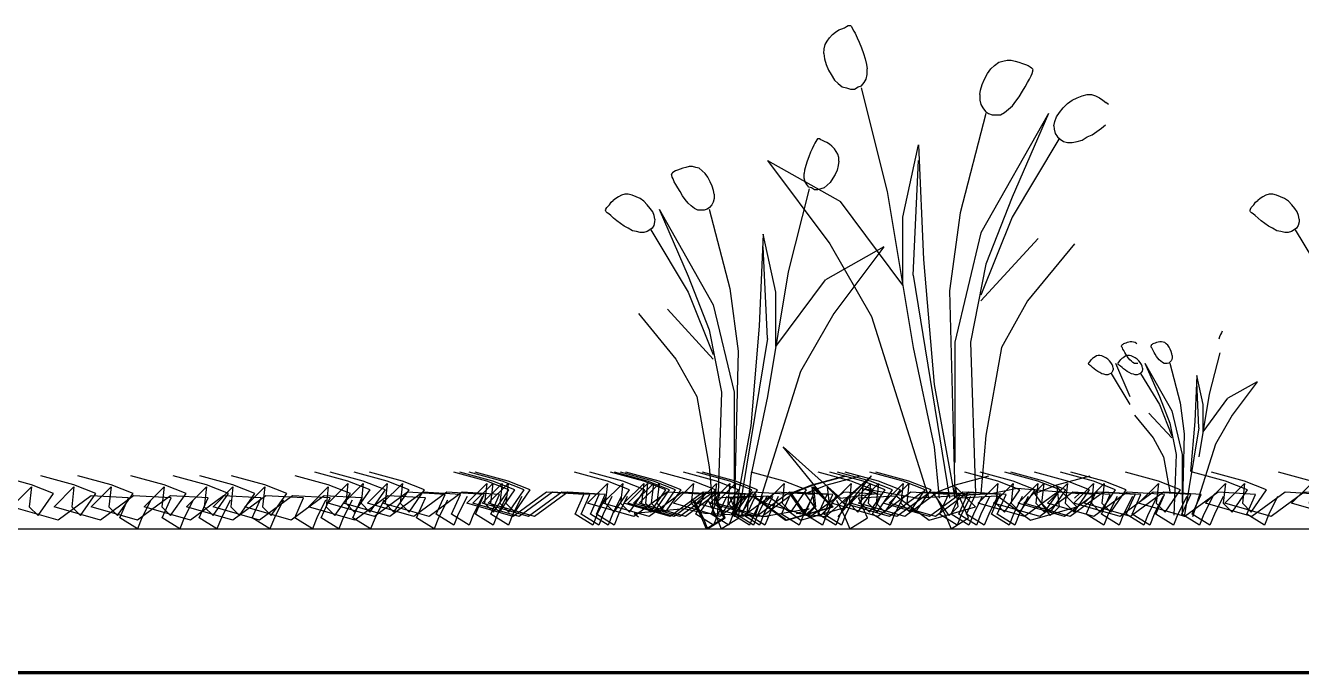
# Model space of a CAD drawing. Header units: metres. Extents: x -109 to 591, y -5 to 592.
# Drawn here: x 484.134 to 485.022, y 6.575 to 7.025 of the extents above; entities that cross this region are included whole.
import ezdxf

# ---------------------------------------------------------------- set-up
doc = ezdxf.new("R2010")
doc.units = ezdxf.units.M
doc.header["$LTSCALE"] = 0.03
doc.layers.add('Areas verdes', color=74, linetype='Continuous')
doc.layers.add('Muro', color=7, linetype='Continuous', lineweight=70)
doc.layers.add('Muro bajo', color=7, linetype='Continuous', lineweight=30)

msp = doc.modelspace()

# ---------------------------------------------------------------- linework, layer by layer
at = {"layer": 'Areas verdes', "color": 6, "linetype": 'Continuous'}
for p, q in [((484.69352, 7.01678), (484.69561, 7.01911)), ((484.69561, 7.01911), (484.69779, 7.02066)), ((484.69779, 7.02066), (484.69996, 7.02221)), ((484.69996, 7.02221), (484.70205, 7.02299)), ((484.70205, 7.02299), (484.70384, 7.02377)), ((484.70384, 7.02377), (484.70531, 7.02454)), ((484.70531, 7.02454), (484.7064, 7.02532)), ((484.7064, 7.02532), (484.70733, 7.02532)), ((484.70733, 7.02532), (484.70803, 7.02532)), ((484.70803, 7.02532), (484.70873, 7.02454)), ((484.70873, 7.02454), (484.7095, 7.02299)), ((484.7095, 7.02299), (484.71036, 7.02144)), ((484.71036, 7.02144), (484.71137, 7.01989)), ((484.71137, 7.01989), (484.71268, 7.01678)), ((484.68972, 7.00902), (484.69042, 7.01213)), ((484.69042, 7.01213), (484.69181, 7.01445)), ((484.69181, 7.01445), (484.69352, 7.01678)), ((484.71268, 7.01678), (484.71424, 7.01368)), ((484.71424, 7.01368), (484.71571, 7.0098)), ((484.68956, 7.00592), (484.68972, 7.00902)), ((484.68956, 7.00592), (484.69011, 7.00204)), ((484.69011, 7.00204), (484.69119, 6.99816)), ((484.71571, 7.0098), (484.71719, 7.00592)), ((484.71719, 7.00592), (484.71843, 7.00204)), ((484.71843, 7.00204), (484.71936, 6.99816)), ((484.81418, 7.00049), (484.81712, 7.00126)), ((484.81712, 7.00126), (484.81999, 7.00126)), ((484.81999, 7.00126), (484.82279, 7.00049)), ((484.69119, 6.99816), (484.69274, 6.99428)), ((484.69274, 6.99428), (484.69476, 6.99118)), ((484.71936, 6.99816), (484.71982, 6.99506)), ((484.71975, 6.99118), (484.71982, 6.99506)), ((484.80355, 6.99195), (484.80595, 6.99506)), ((484.80595, 6.99506), (484.80851, 6.99738)), ((484.80851, 6.99738), (484.8113, 6.99971)), ((484.8113, 6.99971), (484.81418, 7.00049)), ((484.82279, 7.00049), (484.82543, 6.99971)), ((484.82543, 6.99971), (484.82783, 6.99894)), ((484.82783, 6.99894), (484.83, 6.99816)), ((484.83, 6.99816), (484.83179, 6.99738)), ((484.83179, 6.99738), (484.83319, 6.99661)), ((484.83319, 6.99661), (484.83427, 6.99583)), ((484.83427, 6.99583), (484.83489, 6.99506)), ((484.83466, 6.99195), (484.83505, 6.99351)), ((484.83489, 6.99506), (484.83513, 6.99428)), ((484.83505, 6.99351), (484.83513, 6.99428)), ((484.69476, 6.99118), (484.69709, 6.9873)), ((484.69709, 6.9873), (484.69965, 6.98497)), ((484.69965, 6.98497), (484.70237, 6.98264)), ((484.71571, 6.98342), (484.71757, 6.98575)), ((484.71757, 6.98575), (484.71897, 6.98807)), ((484.71897, 6.98807), (484.71975, 6.99118)), ((484.79873, 6.98031), (484.7999, 6.98419)), ((484.7999, 6.98419), (484.80153, 6.98807)), ((484.80153, 6.98807), (484.80355, 6.99195)), ((484.82977, 6.98264), (484.8314, 6.98575)), ((484.8314, 6.98575), (484.8328, 6.98807)), ((484.8328, 6.98807), (484.83388, 6.9904)), ((484.83388, 6.9904), (484.83466, 6.99195)), ((484.70237, 6.98264), (484.70524, 6.98187)), ((484.70524, 6.98187), (484.70811, 6.98109)), ((484.70811, 6.98109), (484.7109, 6.98109)), ((484.7109, 6.98109), (484.71346, 6.98264)), ((484.71346, 6.98264), (484.71571, 6.98342)), ((484.79811, 6.97721), (484.79873, 6.98031)), ((484.79811, 6.97721), (484.79819, 6.97333)), ((484.82333, 6.97256), (484.82566, 6.97566)), ((484.82566, 6.97566), (484.82783, 6.97954)), ((484.82783, 6.97954), (484.82977, 6.98264)), ((484.86259, 6.97333), (484.86601, 6.97488)), ((484.86601, 6.97488), (484.8695, 6.97643)), ((484.8695, 6.97643), (484.87284, 6.97721)), ((484.87284, 6.97721), (484.87594, 6.97721)), ((484.87594, 6.97721), (484.87881, 6.97643)), ((484.87881, 6.97643), (484.88145, 6.97488)), ((484.88145, 6.97488), (484.88385, 6.97333)), ((484.79819, 6.97333), (484.79889, 6.97023)), ((484.79889, 6.97023), (484.80021, 6.9679)), ((484.80021, 6.9679), (484.80207, 6.96557)), ((484.81534, 6.9648), (484.81813, 6.96712)), ((484.81813, 6.96712), (484.82085, 6.96945)), ((484.82085, 6.96945), (484.82333, 6.97256)), ((484.85375, 6.9648), (484.85631, 6.9679)), ((484.85631, 6.9679), (484.85926, 6.971)), ((484.85926, 6.971), (484.86259, 6.97333)), ((484.88385, 6.97333), (484.88595, 6.97178)), ((484.88773, 6.97023), (484.88595, 6.97178)), ((484.80207, 6.96557), (484.80432, 6.96402)), ((484.80432, 6.96402), (484.80688, 6.96324)), ((484.80688, 6.96324), (484.8096, 6.96324)), ((484.8096, 6.96324), (484.81247, 6.96324)), ((484.81247, 6.96324), (484.81534, 6.9648)), ((484.84971, 6.95549), (484.85033, 6.95859)), ((484.85033, 6.95859), (484.85165, 6.96169)), ((484.85165, 6.96169), (484.85375, 6.9648)), ((484.84971, 6.95549), (484.84995, 6.95316)), ((484.84995, 6.95316), (484.85072, 6.95005)), ((484.85072, 6.95005), (484.8522, 6.94773)), ((484.87291, 6.94773), (484.8764, 6.94928)), ((484.8764, 6.94928), (484.87974, 6.95161)), ((484.87974, 6.95161), (484.88284, 6.95393)), ((484.88284, 6.95393), (484.88564, 6.95626)), ((484.68154, 6.93958), (484.6803, 6.93709)), ((484.6826, 6.94206), (484.68154, 6.93958)), ((484.6834, 6.9433), (484.6826, 6.94206)), ((484.68409, 6.94454), (484.6834, 6.9433)), ((484.68471, 6.94579), (484.68409, 6.94454)), ((484.68526, 6.94641), (484.68471, 6.94579)), ((484.68582, 6.94641), (484.68526, 6.94641)), ((484.68657, 6.94641), (484.68582, 6.94641)), ((484.68744, 6.94579), (484.68657, 6.94641)), ((484.68862, 6.94516), (484.68744, 6.94579)), ((484.69004, 6.94454), (484.68862, 6.94516)), ((484.69172, 6.94392), (484.69004, 6.94454)), ((484.69346, 6.94268), (484.69172, 6.94392)), ((484.6952, 6.94144), (484.69346, 6.94268)), ((484.69687, 6.93958), (484.6952, 6.94144)), ((484.69824, 6.93772), (484.69687, 6.93958)), ((484.8522, 6.94773), (484.85414, 6.94617)), ((484.85414, 6.94617), (484.85654, 6.94462)), ((484.85654, 6.94462), (484.85933, 6.94385)), ((484.85933, 6.94385), (484.86244, 6.94385)), ((484.86244, 6.94385), (484.86585, 6.94462)), ((484.86585, 6.94462), (484.86934, 6.9454)), ((484.86934, 6.9454), (484.87291, 6.94773)), ((484.67794, 6.93089), (484.67695, 6.92778)), ((484.67912, 6.93399), (484.67794, 6.93089)), ((484.6803, 6.93709), (484.67912, 6.93399)), ((484.69936, 6.93585), (484.69824, 6.93772)), ((484.69991, 6.93337), (484.69936, 6.93585)), ((484.70004, 6.93089), (484.6996, 6.92778)), ((484.70004, 6.93089), (484.69991, 6.93337)), ((484.58377, 6.9222), (484.58359, 6.92158)), ((484.58365, 6.92096), (484.58359, 6.92158)), ((484.58427, 6.92282), (484.58377, 6.9222)), ((484.58514, 6.92344), (484.58427, 6.92282)), ((484.58626, 6.92406), (484.58514, 6.92344)), ((484.58768, 6.92468), (484.58626, 6.92406)), ((484.58942, 6.9253), (484.58768, 6.92468)), ((484.59135, 6.92592), (484.58942, 6.9253)), ((484.59346, 6.92654), (484.59135, 6.92592)), ((484.59569, 6.92716), (484.59346, 6.92654)), ((484.59799, 6.92716), (484.59569, 6.92716)), ((484.60035, 6.92654), (484.59799, 6.92716)), ((484.60264, 6.92592), (484.60035, 6.92654)), ((484.60488, 6.92406), (484.60264, 6.92592)), ((484.60693, 6.9222), (484.60488, 6.92406)), ((484.60885, 6.91971), (484.60693, 6.9222)), ((484.6762, 6.92468), (484.67583, 6.9222)), ((484.67589, 6.91909), (484.67583, 6.9222)), ((484.67695, 6.92778), (484.6762, 6.92468)), ((484.69749, 6.92158), (484.69588, 6.91909)), ((484.69873, 6.92468), (484.69749, 6.92158)), ((484.6996, 6.92778), (484.69873, 6.92468)), ((484.58396, 6.91971), (484.58365, 6.92096)), ((484.58458, 6.91847), (484.58396, 6.91971)), ((484.58545, 6.91661), (484.58458, 6.91847)), ((484.58657, 6.91475), (484.58545, 6.91661)), ((484.58787, 6.91227), (484.58657, 6.91475)), ((484.61047, 6.91661), (484.60885, 6.91971)), ((484.61177, 6.91351), (484.61047, 6.91661)), ((484.6127, 6.9104), (484.61177, 6.91351)), ((484.67651, 6.91661), (484.67589, 6.91909)), ((484.67763, 6.91475), (484.67651, 6.91661)), ((484.67912, 6.91289), (484.67763, 6.91475)), ((484.68092, 6.91227), (484.67912, 6.91289)), ((484.69197, 6.91413), (484.6898, 6.91227)), ((484.69402, 6.91599), (484.69197, 6.91413)), ((484.69588, 6.91909), (484.69402, 6.91599)), ((484.5415, 6.90233), (484.54293, 6.90357)), ((484.54461, 6.90482), (484.54293, 6.90357)), ((484.54653, 6.90606), (484.54461, 6.90482)), ((484.54864, 6.9073), (484.54653, 6.90606)), ((484.55094, 6.90792), (484.54864, 6.9073)), ((484.55342, 6.90792), (484.55094, 6.90792)), ((484.55609, 6.9073), (484.55342, 6.90792)), ((484.55888, 6.90606), (484.55609, 6.9073)), ((484.56161, 6.90482), (484.55888, 6.90606)), ((484.56428, 6.90295), (484.56161, 6.90482)), ((484.58942, 6.90978), (484.58787, 6.91227)), ((484.59116, 6.90668), (484.58942, 6.90978)), ((484.59302, 6.9042), (484.59116, 6.90668)), ((484.59501, 6.90171), (484.59302, 6.9042)), ((484.61314, 6.90482), (484.61258, 6.90233)), ((484.6132, 6.90792), (484.6127, 6.9104)), ((484.6132, 6.90792), (484.61314, 6.90482)), ((484.68297, 6.91102), (484.68092, 6.91227)), ((484.6852, 6.91102), (484.68297, 6.91102)), ((484.6875, 6.91164), (484.6852, 6.91102)), ((484.6898, 6.91227), (484.6875, 6.91164)), ((484.99022, 6.90233), (484.99165, 6.90357)), ((484.99332, 6.90482), (484.99165, 6.90357)), ((484.99525, 6.90606), (484.99332, 6.90482)), ((484.99736, 6.9073), (484.99525, 6.90606)), ((484.99965, 6.90792), (484.99736, 6.9073)), ((485.00214, 6.90792), (484.99965, 6.90792)), ((485.0048, 6.9073), (485.00214, 6.90792)), ((485.0076, 6.90606), (485.0048, 6.9073)), ((485.01033, 6.90482), (485.0076, 6.90606)), ((485.013, 6.90295), (485.01033, 6.90482)), ((484.53759, 6.89675), (484.53784, 6.89737)), ((484.53765, 6.89613), (484.53759, 6.89675)), ((484.53803, 6.89551), (484.53765, 6.89613)), ((484.53784, 6.89737), (484.5384, 6.89861)), ((484.53871, 6.89488), (484.53803, 6.89551)), ((484.5384, 6.89861), (484.53921, 6.89923)), ((484.53976, 6.89426), (484.53871, 6.89488)), ((484.53921, 6.89923), (484.5402, 6.90047)), ((484.5402, 6.90047), (484.5415, 6.90233)), ((484.56664, 6.90047), (484.56428, 6.90295)), ((484.56869, 6.89799), (484.56664, 6.90047)), ((484.57037, 6.89551), (484.56869, 6.89799)), ((484.57142, 6.89302), (484.57037, 6.89551)), ((484.59718, 6.89985), (484.59501, 6.90171)), ((484.59942, 6.89799), (484.59718, 6.89985)), ((484.60171, 6.89675), (484.59942, 6.89799)), ((484.60401, 6.89675), (484.60171, 6.89675)), ((484.60618, 6.89675), (484.60401, 6.89675)), ((484.60823, 6.89737), (484.60618, 6.89675)), ((484.61003, 6.89861), (484.60823, 6.89737)), ((484.61152, 6.90047), (484.61003, 6.89861)), ((484.61258, 6.90233), (484.61152, 6.90047)), ((484.98631, 6.89675), (484.98656, 6.89737)), ((484.98637, 6.89613), (484.98631, 6.89675)), ((484.98674, 6.89551), (484.98637, 6.89613)), ((484.98656, 6.89737), (484.98711, 6.89861)), ((484.98742, 6.89488), (484.98674, 6.89551)), ((484.98711, 6.89861), (484.98792, 6.89923)), ((484.98848, 6.89426), (484.98742, 6.89488)), ((484.98792, 6.89923), (484.98891, 6.90047)), ((484.98891, 6.90047), (484.99022, 6.90233)), ((485.01536, 6.90047), (485.013, 6.90295)), ((485.01741, 6.89799), (485.01536, 6.90047)), ((485.01908, 6.89551), (485.01741, 6.89799)), ((485.02014, 6.89302), (485.01908, 6.89551)), ((484.54125, 6.89302), (484.53976, 6.89426)), ((484.54318, 6.89116), (484.54125, 6.89302)), ((484.54541, 6.8893), (484.54318, 6.89116)), ((484.5479, 6.88744), (484.54541, 6.8893)), ((484.55056, 6.88557), (484.5479, 6.88744)), ((484.57111, 6.88619), (484.56993, 6.88433)), ((484.57173, 6.88868), (484.57111, 6.88619)), ((484.57192, 6.89054), (484.57142, 6.89302)), ((484.57192, 6.89054), (484.57173, 6.88868)), ((484.98997, 6.89302), (484.98848, 6.89426)), ((484.99189, 6.89116), (484.98997, 6.89302)), ((484.99413, 6.8893), (484.99189, 6.89116)), ((484.99661, 6.88744), (484.99413, 6.8893)), ((484.99928, 6.88557), (484.99661, 6.88744)), ((485.01983, 6.88619), (485.01865, 6.88433)), ((485.02045, 6.88868), (485.01983, 6.88619)), ((485.02063, 6.89054), (485.02014, 6.89302)), ((485.02063, 6.89054), (485.02045, 6.88868)), ((484.55336, 6.88433), (484.55056, 6.88557)), ((484.55621, 6.88247), (484.55336, 6.88433)), ((484.55901, 6.88185), (484.55621, 6.88247)), ((484.56174, 6.88123), (484.55901, 6.88185)), ((484.56422, 6.88123), (484.56174, 6.88123)), ((484.56646, 6.88185), (484.56422, 6.88123)), ((484.56838, 6.88309), (484.56646, 6.88185)), ((484.56993, 6.88433), (484.56838, 6.88309)), ((485.00207, 6.88433), (484.99928, 6.88557)), ((485.00493, 6.88247), (485.00207, 6.88433)), ((485.00772, 6.88185), (485.00493, 6.88247)), ((485.01045, 6.88123), (485.00772, 6.88185)), ((485.01294, 6.88123), (485.01045, 6.88123)), ((485.01517, 6.88185), (485.01294, 6.88123)), ((485.0171, 6.88309), (485.01517, 6.88185)), ((485.01865, 6.88433), (485.0171, 6.88309)), ((484.96515, 6.8086), (484.96456, 6.80705)), ((484.96574, 6.81015), (484.96515, 6.8086)), ((484.96636, 6.8114), (484.96574, 6.81015)), ((484.96689, 6.81264), (484.96636, 6.8114)), ((484.897, 6.8027), (484.89691, 6.80239)), ((484.89694, 6.80208), (484.89691, 6.80239)), ((484.8971, 6.80146), (484.89694, 6.80208)), ((484.89725, 6.80302), (484.897, 6.8027)), ((484.89741, 6.80084), (484.8971, 6.80146)), ((484.89769, 6.80333), (484.89725, 6.80302)), ((484.89784, 6.79991), (484.89741, 6.80084)), ((484.89825, 6.80364), (484.89769, 6.80333)), ((484.8984, 6.79898), (484.89784, 6.79991)), ((484.89896, 6.80395), (484.89825, 6.80364)), ((484.89905, 6.79774), (484.8984, 6.79898)), ((484.89983, 6.80426), (484.89896, 6.80395)), ((484.89983, 6.7965), (484.89905, 6.79774)), ((484.90079, 6.80457), (484.89983, 6.80426)), ((484.90185, 6.80488), (484.90079, 6.80457)), ((484.90296, 6.80519), (484.90185, 6.80488)), ((484.90411, 6.80519), (484.90296, 6.80519)), ((484.90529, 6.80488), (484.90411, 6.80519)), ((484.90644, 6.80457), (484.90529, 6.80488)), ((484.90756, 6.80364), (484.90644, 6.80457)), ((484.91748, 6.8027), (484.91738, 6.80239)), ((484.91741, 6.80208), (484.91738, 6.80239)), ((484.91757, 6.80146), (484.91741, 6.80208)), ((484.91772, 6.80302), (484.91748, 6.8027)), ((484.91788, 6.80084), (484.91757, 6.80146)), ((484.91816, 6.80333), (484.91772, 6.80302)), ((484.91831, 6.79991), (484.91788, 6.80084)), ((484.91872, 6.80364), (484.91816, 6.80333)), ((484.91887, 6.79898), (484.91831, 6.79991)), ((484.91943, 6.80395), (484.91872, 6.80364)), ((484.91952, 6.79774), (484.91887, 6.79898)), ((484.9203, 6.80426), (484.91943, 6.80395)), ((484.9203, 6.7965), (484.91952, 6.79774)), ((484.92126, 6.80457), (484.9203, 6.80426)), ((484.92232, 6.80488), (484.92126, 6.80457)), ((484.92343, 6.80519), (484.92232, 6.80488)), ((484.92458, 6.80519), (484.92343, 6.80519)), ((484.92576, 6.80488), (484.92458, 6.80519)), ((484.92691, 6.80457), (484.92576, 6.80488)), ((484.92803, 6.80364), (484.92691, 6.80457)), ((484.92905, 6.8027), (484.92803, 6.80364)), ((484.93001, 6.80146), (484.92905, 6.8027)), ((484.93082, 6.79991), (484.93001, 6.80146)), ((484.93147, 6.79836), (484.93082, 6.79991)), ((484.93194, 6.79681), (484.93147, 6.79836)), ((484.87391, 6.78998), (484.87404, 6.79029)), ((484.87394, 6.78967), (484.87391, 6.78998)), ((484.87413, 6.78936), (484.87394, 6.78967)), ((484.87404, 6.79029), (484.87432, 6.79091)), ((484.87447, 6.78905), (484.87413, 6.78936)), ((484.87432, 6.79091), (484.87472, 6.79122)), ((484.875, 6.78874), (484.87447, 6.78905)), ((484.87472, 6.79122), (484.87522, 6.79184)), ((484.87574, 6.78812), (484.875, 6.78874)), ((484.87522, 6.79184), (484.87587, 6.79277)), ((484.87671, 6.78719), (484.87574, 6.78812)), ((484.87587, 6.79277), (484.87658, 6.79339)), ((484.87742, 6.79401), (484.87658, 6.79339)), ((484.87838, 6.79464), (484.87742, 6.79401)), ((484.87944, 6.79526), (484.87838, 6.79464)), ((484.88059, 6.79557), (484.87944, 6.79526)), ((484.88183, 6.79557), (484.88059, 6.79557)), ((484.88316, 6.79526), (484.88183, 6.79557)), ((484.88456, 6.79464), (484.88316, 6.79526)), ((484.88592, 6.79401), (484.88456, 6.79464)), ((484.88726, 6.79308), (484.88592, 6.79401)), ((484.88844, 6.79184), (484.88726, 6.79308)), ((484.88946, 6.7906), (484.88844, 6.79184)), ((484.8903, 6.78936), (484.88946, 6.7906)), ((484.89083, 6.78812), (484.8903, 6.78936)), ((484.89108, 6.78688), (484.89083, 6.78812)), ((484.89438, 6.78998), (484.89451, 6.79029)), ((484.89441, 6.78967), (484.89438, 6.78998)), ((484.8946, 6.78936), (484.89441, 6.78967)), ((484.89451, 6.79029), (484.89479, 6.79091)), ((484.89494, 6.78905), (484.8946, 6.78936)), ((484.89479, 6.79091), (484.89519, 6.79122)), ((484.89547, 6.78874), (484.89494, 6.78905)), ((484.89519, 6.79122), (484.89569, 6.79184)), ((484.89622, 6.78812), (484.89547, 6.78874)), ((484.89569, 6.79184), (484.89634, 6.79277)), ((484.89718, 6.78719), (484.89622, 6.78812)), ((484.89634, 6.79277), (484.89705, 6.79339)), ((484.89789, 6.79401), (484.89705, 6.79339)), ((484.89885, 6.79464), (484.89789, 6.79401)), ((484.89991, 6.79526), (484.89885, 6.79464)), ((484.9007, 6.79495), (484.89983, 6.7965)), ((484.90106, 6.79557), (484.89991, 6.79526)), ((484.90163, 6.7937), (484.9007, 6.79495)), ((484.9023, 6.79557), (484.90106, 6.79557)), ((484.90262, 6.79246), (484.90163, 6.7937)), ((484.90363, 6.79526), (484.9023, 6.79557)), ((484.90371, 6.79153), (484.90262, 6.79246)), ((484.90503, 6.79464), (484.90363, 6.79526)), ((484.90483, 6.7906), (484.90371, 6.79153)), ((484.90597, 6.78998), (484.90483, 6.7906)), ((484.9064, 6.79401), (484.90503, 6.79464)), ((484.90712, 6.78998), (484.90597, 6.78998)), ((484.90773, 6.79308), (484.9064, 6.79401)), ((484.90821, 6.78998), (484.90712, 6.78998)), ((484.90891, 6.79184), (484.90773, 6.79308)), ((484.90993, 6.7906), (484.90891, 6.79184)), ((484.91077, 6.78936), (484.90993, 6.7906)), ((484.9113, 6.78812), (484.91077, 6.78936)), ((484.91155, 6.78688), (484.9113, 6.78812)), ((484.92117, 6.79495), (484.9203, 6.7965)), ((484.9221, 6.7937), (484.92117, 6.79495)), ((484.92309, 6.79246), (484.9221, 6.7937)), ((484.92418, 6.79153), (484.92309, 6.79246)), ((484.9253, 6.7906), (484.92418, 6.79153)), ((484.92644, 6.78998), (484.9253, 6.7906)), ((484.92759, 6.78998), (484.92644, 6.78998)), ((484.92868, 6.78998), (484.92759, 6.78998)), ((484.9297, 6.79029), (484.92868, 6.78998)), ((484.9306, 6.79091), (484.9297, 6.79029)), ((484.93135, 6.79184), (484.9306, 6.79091)), ((484.93188, 6.79277), (484.93135, 6.79184)), ((484.93216, 6.79401), (484.93188, 6.79277)), ((484.93219, 6.79557), (484.93194, 6.79681)), ((484.93219, 6.79557), (484.93216, 6.79401)), ((484.87782, 6.78626), (484.87671, 6.78719)), ((484.87906, 6.78532), (484.87782, 6.78626)), ((484.8804, 6.78439), (484.87906, 6.78532)), ((484.8818, 6.78377), (484.8804, 6.78439)), ((484.88322, 6.78284), (484.8818, 6.78377)), ((484.88462, 6.78253), (484.88322, 6.78284)), ((484.88599, 6.78222), (484.88462, 6.78253)), ((484.88723, 6.78222), (484.88599, 6.78222)), ((484.88834, 6.78253), (484.88723, 6.78222)), ((484.88931, 6.78315), (484.88834, 6.78253)), ((484.89008, 6.78377), (484.88931, 6.78315)), ((484.89067, 6.7847), (484.89008, 6.78377)), ((484.89098, 6.78595), (484.89067, 6.7847)), ((484.89108, 6.78688), (484.89098, 6.78595)), ((484.89829, 6.78626), (484.89718, 6.78719)), ((484.89954, 6.78532), (484.89829, 6.78626)), ((484.90087, 6.78439), (484.89954, 6.78532)), ((484.90227, 6.78377), (484.90087, 6.78439)), ((484.90369, 6.78284), (484.90227, 6.78377)), ((484.90509, 6.78253), (484.90369, 6.78284)), ((484.90646, 6.78222), (484.90509, 6.78253)), ((484.9077, 6.78222), (484.90646, 6.78222)), ((484.90882, 6.78253), (484.9077, 6.78222)), ((484.90978, 6.78315), (484.90882, 6.78253)), ((484.91055, 6.78377), (484.90978, 6.78315)), ((484.91114, 6.7847), (484.91055, 6.78377)), ((484.91145, 6.78595), (484.91114, 6.7847)), ((484.91155, 6.78688), (484.91145, 6.78595))]:
    msp.add_line(p, q, dxfattribs=at)
at = {"layer": 'Areas verdes', "linetype": 'Continuous'}
for p, q in [((484.71556, 6.98187), (484.73371, 6.90971)), ((484.80246, 6.96402), (484.78438, 6.89496)), ((484.84591, 6.96402), (484.79889, 6.881)), ((484.84591, 6.96402), (484.82062, 6.90583)), ((484.74458, 6.89186), (484.75544, 6.94229)), ((484.75544, 6.94229), (484.75901, 6.86237)), ((484.8532, 6.94617), (484.82062, 6.89186)), ((484.65038, 6.93143), (484.70112, 6.90272)), ((484.65038, 6.93143), (484.69383, 6.87324)), ((484.75179, 6.85151), (484.75544, 6.93143)), ((484.67924, 6.91164), (484.66472, 6.85392)), ((484.73371, 6.90971), (484.75179, 6.80108)), ((484.82062, 6.90583), (484.80246, 6.85927)), ((484.57496, 6.89737), (484.5952, 6.85081)), ((484.57496, 6.89737), (484.61258, 6.83095)), ((484.60972, 6.89737), (484.62418, 6.84212)), ((484.74458, 6.84453), (484.70112, 6.90272)), ((484.78438, 6.89496), (484.77716, 6.84065)), ((484.74458, 6.84453), (484.74458, 6.89186)), ((484.82062, 6.89186), (484.79889, 6.83754)), ((484.56912, 6.88309), (484.5952, 6.83964)), ((484.64734, 6.87999), (484.64448, 6.81605)), ((484.65603, 6.83964), (484.64734, 6.87999)), ((484.79889, 6.881), (484.78073, 6.80496)), ((484.79889, 6.83367), (484.83869, 6.87712)), ((485.01784, 6.88309), (485.04391, 6.83964)), ((484.65026, 6.80736), (484.64734, 6.8713)), ((484.73139, 6.8713), (484.69079, 6.84833)), ((484.69383, 6.87324), (484.72285, 6.8228)), ((484.73139, 6.8713), (484.69662, 6.82474)), ((484.86407, 6.87324), (484.83148, 6.83367)), ((484.75901, 6.86237), (484.7663, 6.77547)), ((484.80246, 6.85927), (484.7916, 6.80496)), ((484.5952, 6.85081), (484.60972, 6.81357)), ((484.66472, 6.85392), (484.65026, 6.76701)), ((484.75179, 6.85151), (484.77716, 6.69633)), ((484.62418, 6.84212), (484.62996, 6.79867)), ((484.65603, 6.80177), (484.69079, 6.84833)), ((484.5952, 6.83964), (484.61258, 6.79619)), ((484.65603, 6.80177), (484.65603, 6.83964)), ((484.77716, 6.84065), (484.78073, 6.69943)), ((484.83148, 6.83367), (484.81332, 6.80108)), ((484.56043, 6.82474), (484.58651, 6.79308)), ((484.61258, 6.79308), (484.58073, 6.82784)), ((484.61258, 6.83095), (484.6271, 6.77012)), ((484.69662, 6.82474), (484.67341, 6.78439)), ((484.64448, 6.81605), (484.63865, 6.74653)), ((484.72285, 6.8228), (484.76265, 6.69633)), ((484.60972, 6.81357), (484.61841, 6.77012)), ((484.65026, 6.80736), (484.62996, 6.68321)), ((484.62996, 6.79867), (484.6271, 6.6857)), ((484.75179, 6.80108), (484.7663, 6.73202)), ((484.78073, 6.80496), (484.78073, 6.72116)), ((484.7916, 6.80496), (484.79524, 6.69943)), ((484.81332, 6.80108), (484.80246, 6.73978)), ((484.96521, 6.79743), (484.95795, 6.76856)), ((484.58651, 6.79308), (484.60103, 6.76701)), ((484.8926, 6.79029), (484.90271, 6.76701)), ((484.91307, 6.79029), (484.92319, 6.76701)), ((484.91307, 6.79029), (484.93188, 6.75708)), ((484.93045, 6.79029), (484.93768, 6.76267)), ((484.67341, 6.78439), (484.64156, 6.68321)), ((484.88968, 6.78315), (484.90271, 6.76143)), ((484.91015, 6.78315), (484.92319, 6.76143)), ((484.94926, 6.7816), (484.94783, 6.74963)), ((484.9536, 6.76143), (484.94926, 6.7816)), ((484.7663, 6.77547), (484.78073, 6.69633)), ((484.95072, 6.74529), (484.94926, 6.77725)), ((484.99128, 6.77725), (484.97098, 6.76577)), ((484.99128, 6.77725), (484.9739, 6.75398)), ((484.60103, 6.76701), (484.60972, 6.71797)), ((484.61841, 6.77012), (484.61549, 6.6857)), ((484.6271, 6.77012), (484.6271, 6.70308)), ((484.65026, 6.76701), (484.63865, 6.71177)), ((484.92319, 6.76701), (484.93045, 6.74839)), ((484.92319, 6.76143), (484.93188, 6.7397)), ((484.93768, 6.76267), (484.94057, 6.74094)), ((484.95795, 6.76856), (484.95072, 6.72511)), ((484.9536, 6.74249), (484.97098, 6.76577)), ((484.9536, 6.74249), (484.9536, 6.76143)), ((484.90581, 6.75398), (484.91884, 6.73815)), ((484.93188, 6.73815), (484.91595, 6.75553)), ((484.93188, 6.75708), (484.93914, 6.72666)), ((484.9739, 6.75398), (484.96229, 6.7338)), ((484.63865, 6.74653), (484.6271, 6.68321)), ((484.93045, 6.74839), (484.93479, 6.72666)), ((484.95072, 6.74529), (484.94057, 6.68321)), ((484.94783, 6.74963), (484.94491, 6.71487)), ((484.80246, 6.73978), (484.79889, 6.69943)), ((484.91884, 6.73815), (484.9261, 6.72511)), ((484.94057, 6.74094), (484.93914, 6.68445)), ((484.66124, 6.73202), (484.70112, 6.69633)), ((484.69026, 6.69633), (484.66124, 6.73202)), ((484.7663, 6.73202), (484.76987, 6.69633)), ((484.93479, 6.72666), (484.93334, 6.68445)), ((484.93914, 6.72666), (484.93914, 6.69314)), ((484.96229, 6.7338), (484.94637, 6.68321)), ((484.60972, 6.71797), (484.61258, 6.6857)), ((484.9261, 6.72511), (484.93045, 6.70059)), ((484.63865, 6.71177), (484.63579, 6.68321)), ((484.7227, 6.71177), (484.69079, 6.68321)), ((484.69948, 6.68321), (484.7227, 6.71177)), ((484.70112, 6.69633), (484.72642, 6.69943)), ((484.71556, 6.70331), (484.75544, 6.69633)), ((484.72642, 6.69943), (484.71556, 6.70331)), ((484.75179, 6.69633), (484.80611, 6.69943)), ((484.80611, 6.69943), (484.82418, 6.70331)), ((484.82418, 6.70331), (484.86764, 6.69943)), ((484.86764, 6.69943), (484.86407, 6.69633)), ((484.59234, 6.6888), (484.55758, 6.6857)), ((484.55758, 6.6857), (484.56043, 6.68321)), ((484.6068, 6.6857), (484.59234, 6.6888)), ((484.65026, 6.68321), (484.6068, 6.6857)), ((484.67924, 6.6888), (484.64734, 6.68321)), ((484.67055, 6.6857), (484.67924, 6.6888)), ((484.69079, 6.68321), (484.67055, 6.6857))]:
    msp.add_line(p, q, dxfattribs=at)
at = {"layer": 'Areas verdes'}
for points in [[(484.22083, 6.69487), (484.21469, 6.68258), (484.21161, 6.67491), (484.19932, 6.68258), (484.20547, 6.6964), (484.17934, 6.69794), (484.15629, 6.68105), (484.12402, 6.69026), (484.13785, 6.70408), (484.13632, 6.69026), (484.14246, 6.68412), (484.15322, 6.69947), (484.13785, 6.70561), (484.11481, 6.71175)], [(484.25035, 6.69487), (484.24421, 6.68258), (484.24113, 6.67491), (484.22884, 6.68258), (484.23499, 6.6964), (484.20886, 6.69794), (484.18581, 6.68105), (484.15355, 6.69026), (484.16737, 6.70408), (484.16584, 6.69026), (484.17199, 6.68412), (484.18274, 6.69947), (484.16737, 6.70561), (484.14433, 6.71175)], [(484.27618, 6.69487), (484.27004, 6.68258), (484.26696, 6.67491), (484.25467, 6.68258), (484.26082, 6.6964), (484.23469, 6.69794), (484.21165, 6.68105), (484.17938, 6.69026), (484.19321, 6.70408), (484.19167, 6.69026), (484.19782, 6.68412), (484.20857, 6.69947), (484.19321, 6.70561), (484.17016, 6.71175)], [(484.31309, 6.69487), (484.30694, 6.68258), (484.30387, 6.67491), (484.29157, 6.68258), (484.29772, 6.6964), (484.2716, 6.69794), (484.24855, 6.68105), (484.21628, 6.69026), (484.23011, 6.70408), (484.22857, 6.69026), (484.23472, 6.68412), (484.24547, 6.69947), (484.23011, 6.70561), (484.20706, 6.71175)], [(484.34261, 6.69487), (484.33646, 6.68258), (484.33339, 6.67491), (484.3211, 6.68258), (484.32724, 6.6964), (484.30112, 6.69794), (484.27807, 6.68105), (484.2458, 6.69026), (484.25963, 6.70408), (484.25809, 6.69026), (484.26424, 6.68412), (484.275, 6.69947), (484.25963, 6.70561), (484.23658, 6.71175)], [(484.36106, 6.69487), (484.35491, 6.68258), (484.35184, 6.67491), (484.33955, 6.68258), (484.34569, 6.6964), (484.31957, 6.69794), (484.29652, 6.68105), (484.26425, 6.69026), (484.27808, 6.70408), (484.27654, 6.69026), (484.28269, 6.68412), (484.29345, 6.69947), (484.27808, 6.70561), (484.25503, 6.71175)], [(484.3832, 6.69487), (484.37705, 6.68258), (484.37398, 6.67491), (484.36169, 6.68258), (484.36783, 6.6964), (484.34171, 6.69794), (484.31866, 6.68105), (484.28639, 6.69026), (484.30022, 6.70408), (484.29868, 6.69026), (484.30483, 6.68412), (484.31559, 6.69947), (484.30022, 6.70561), (484.27717, 6.71175)], [(484.42748, 6.69487), (484.42133, 6.68258), (484.41826, 6.67491), (484.40597, 6.68258), (484.41211, 6.6964), (484.38599, 6.69794), (484.36294, 6.68105), (484.33067, 6.69026), (484.3445, 6.70408), (484.34297, 6.69026), (484.34911, 6.68412), (484.35987, 6.69947), (484.3445, 6.70561), (484.32145, 6.71175)], [(484.44118, 6.69737), (484.43504, 6.68509), (484.43196, 6.67741), (484.41967, 6.68509), (484.42582, 6.69891), (484.39969, 6.70044), (484.37664, 6.68355), (484.34437, 6.69276), (484.3582, 6.70658), (484.35667, 6.69276), (484.36281, 6.68662), (484.37357, 6.70198), (484.3582, 6.70812), (484.33516, 6.71426)], [(484.45185, 6.69737), (484.4457, 6.68509), (484.44263, 6.67741), (484.43034, 6.68509), (484.43648, 6.69891), (484.41036, 6.70044), (484.38731, 6.68355), (484.35504, 6.69276), (484.36887, 6.70658), (484.36734, 6.69276), (484.37348, 6.68662), (484.38424, 6.70198), (484.36887, 6.70812), (484.34582, 6.71426)], [(484.4685, 6.69737), (484.46235, 6.68509), (484.45928, 6.67741), (484.44699, 6.68509), (484.45313, 6.69891), (484.42701, 6.70044), (484.40396, 6.68355), (484.37169, 6.69276), (484.38552, 6.70658), (484.38399, 6.69276), (484.39013, 6.68662), (484.40089, 6.70198), (484.38552, 6.70812), (484.36247, 6.71426)], [(484.47917, 6.69737), (484.47302, 6.68509), (484.46995, 6.67741), (484.45766, 6.68509), (484.4638, 6.69891), (484.43768, 6.70044), (484.41463, 6.68355), (484.38236, 6.69276), (484.39619, 6.70658), (484.39465, 6.69276), (484.4008, 6.68662), (484.41156, 6.70198), (484.39619, 6.70812), (484.37314, 6.71426)], [(484.53784, 6.69737), (484.5317, 6.68509), (484.52862, 6.67741), (484.51633, 6.68509), (484.52248, 6.69891), (484.49636, 6.70044), (484.47331, 6.68355), (484.44104, 6.69276), (484.45487, 6.70658), (484.45333, 6.69276), (484.45948, 6.68662), (484.47023, 6.70198), (484.45487, 6.70812), (484.43182, 6.71426)], [(484.54205, 6.69737), (484.5359, 6.68509), (484.53283, 6.67741), (484.52053, 6.68509), (484.52668, 6.69891), (484.50056, 6.70044), (484.47751, 6.68355), (484.44524, 6.69276), (484.45907, 6.70658), (484.45753, 6.69276), (484.46368, 6.68662), (484.47444, 6.70198), (484.45907, 6.70812), (484.43602, 6.71426)], [(484.54851, 6.69737), (484.54237, 6.68509), (484.53929, 6.67741), (484.527, 6.68509), (484.53315, 6.69891), (484.50702, 6.70044), (484.48397, 6.68355), (484.4517, 6.69276), (484.46553, 6.70658), (484.464, 6.69276), (484.47014, 6.68662), (484.4809, 6.70198), (484.46553, 6.70812), (484.44248, 6.71426)], [(484.55271, 6.69737), (484.54657, 6.68509), (484.54349, 6.67741), (484.5312, 6.68509), (484.53735, 6.69891), (484.51123, 6.70044), (484.48818, 6.68355), (484.45591, 6.69276), (484.46974, 6.70658), (484.4682, 6.69276), (484.47435, 6.68662), (484.4851, 6.70198), (484.46974, 6.70812), (484.44669, 6.71426)], [(484.6219, 6.69737), (484.61575, 6.68509), (484.61268, 6.67741), (484.60038, 6.68509), (484.60653, 6.69891), (484.58041, 6.70044), (484.55736, 6.68355), (484.52509, 6.69276), (484.53892, 6.70658), (484.53738, 6.69276), (484.54353, 6.68662), (484.55429, 6.70198), (484.53892, 6.70812), (484.51587, 6.71426)], [(484.63256, 6.69737), (484.62642, 6.68509), (484.62334, 6.67741), (484.61105, 6.68509), (484.6172, 6.69891), (484.59108, 6.70044), (484.56803, 6.68355), (484.53576, 6.69276), (484.54959, 6.70658), (484.54805, 6.69276), (484.5542, 6.68662), (484.56495, 6.70198), (484.54959, 6.70812), (484.52654, 6.71426)], [(484.64711, 6.69737), (484.64097, 6.68509), (484.63789, 6.67741), (484.6256, 6.68509), (484.63175, 6.69891), (484.60562, 6.70044), (484.58257, 6.68355), (484.55031, 6.69276), (484.56413, 6.70658), (484.5626, 6.69276), (484.56875, 6.68662), (484.5795, 6.70198), (484.56413, 6.70812), (484.54109, 6.71426)], [(484.64981, 6.69737), (484.64366, 6.68509), (484.64059, 6.67741), (484.6283, 6.68509), (484.63444, 6.69891), (484.60832, 6.70044), (484.58527, 6.68355), (484.553, 6.69276), (484.56683, 6.70658), (484.5653, 6.69276), (484.57144, 6.68662), (484.5822, 6.70198), (484.56683, 6.70812), (484.54378, 6.71426)], [(484.65388, 6.69737), (484.64774, 6.68509), (484.64466, 6.67741), (484.63237, 6.68509), (484.63852, 6.69891), (484.61239, 6.70044), (484.58935, 6.68355), (484.55708, 6.69276), (484.57091, 6.70658), (484.56937, 6.69276), (484.57552, 6.68662), (484.58627, 6.70198), (484.57091, 6.70812), (484.54786, 6.71426)], [(484.65778, 6.69737), (484.65163, 6.68509), (484.64856, 6.67741), (484.63627, 6.68509), (484.64242, 6.69891), (484.61629, 6.70044), (484.59324, 6.68355), (484.56097, 6.69276), (484.5748, 6.70658), (484.57327, 6.69276), (484.57941, 6.68662), (484.59017, 6.70198), (484.5748, 6.70812), (484.55175, 6.71426)], [(484.68169, 6.69737), (484.67555, 6.68509), (484.67247, 6.67741), (484.66018, 6.68509), (484.66633, 6.69891), (484.64021, 6.70044), (484.61716, 6.68355), (484.58489, 6.69276), (484.59872, 6.70658), (484.59718, 6.69276), (484.60333, 6.68662), (484.61408, 6.70198), (484.59872, 6.70812), (484.57567, 6.71426)], [(484.69775, 6.69737), (484.69161, 6.68509), (484.68853, 6.67741), (484.67624, 6.68509), (484.68239, 6.69891), (484.65626, 6.70044), (484.63321, 6.68355), (484.60094, 6.69276), (484.61477, 6.70658), (484.61324, 6.69276), (484.61938, 6.68662), (484.63014, 6.70198), (484.61477, 6.70812), (484.59173, 6.71426)], [(484.5983, 6.69487), (484.60444, 6.68258), (484.60752, 6.67491), (484.61981, 6.68258), (484.61366, 6.6964), (484.63979, 6.69794), (484.66284, 6.68105), (484.6951, 6.69026), (484.68128, 6.70408), (484.68281, 6.69026), (484.67666, 6.68412), (484.66591, 6.69947), (484.68128, 6.70561), (484.70432, 6.71175)], [(484.59933, 6.69487), (484.60547, 6.68258), (484.60855, 6.67491), (484.62084, 6.68258), (484.61469, 6.6964), (484.64082, 6.69794), (484.66386, 6.68105), (484.69613, 6.69026), (484.6823, 6.70408), (484.68384, 6.69026), (484.67769, 6.68412), (484.66694, 6.69947), (484.6823, 6.70561), (484.70535, 6.71175)], [(484.70714, 6.69737), (484.701, 6.68509), (484.69792, 6.67741), (484.68563, 6.68509), (484.69178, 6.69891), (484.66565, 6.70044), (484.64261, 6.68355), (484.61034, 6.69276), (484.62417, 6.70658), (484.62263, 6.69276), (484.62878, 6.68662), (484.63953, 6.70198), (484.62417, 6.70812), (484.60112, 6.71426)], [(484.71108, 6.69737), (484.70494, 6.68509), (484.70187, 6.67741), (484.68957, 6.68509), (484.69572, 6.69891), (484.6696, 6.70044), (484.64655, 6.68355), (484.61428, 6.69276), (484.62811, 6.70658), (484.62657, 6.69276), (484.63272, 6.68662), (484.64347, 6.70198), (484.62811, 6.70812), (484.60506, 6.71426)], [(484.60896, 6.69487), (484.6151, 6.68258), (484.61818, 6.67491), (484.63047, 6.68258), (484.62432, 6.6964), (484.65045, 6.69794), (484.6735, 6.68105), (484.70576, 6.69026), (484.69194, 6.70408), (484.69347, 6.69026), (484.68732, 6.68412), (484.67657, 6.69947), (484.69194, 6.70561), (484.71498, 6.71175)], [(484.74502, 6.69737), (484.73887, 6.68509), (484.7358, 6.67741), (484.7235, 6.68509), (484.72965, 6.69891), (484.70353, 6.70044), (484.68048, 6.68355), (484.64821, 6.69276), (484.66204, 6.70658), (484.6605, 6.69276), (484.66665, 6.68662), (484.67741, 6.70198), (484.66204, 6.70812), (484.63899, 6.71426)], [(484.79167, 6.69737), (484.78553, 6.68509), (484.78245, 6.67741), (484.77016, 6.68509), (484.77631, 6.69891), (484.75018, 6.70044), (484.72713, 6.68355), (484.69487, 6.69276), (484.70869, 6.70658), (484.70716, 6.69276), (484.71331, 6.68662), (484.72406, 6.70198), (484.70869, 6.70812), (484.68565, 6.71426)], [(484.79982, 6.69737), (484.79367, 6.68509), (484.7906, 6.67741), (484.7783, 6.68509), (484.78445, 6.69891), (484.75833, 6.70044), (484.73528, 6.68355), (484.70301, 6.69276), (484.71684, 6.70658), (484.7153, 6.69276), (484.72145, 6.68662), (484.73221, 6.70198), (484.71684, 6.70812), (484.69379, 6.71426)], [(484.69838, 6.69487), (484.70452, 6.68258), (484.7076, 6.67491), (484.71989, 6.68258), (484.71374, 6.6964), (484.73986, 6.69794), (484.76291, 6.68105), (484.79518, 6.69026), (484.78135, 6.70408), (484.78289, 6.69026), (484.77674, 6.68412), (484.76599, 6.69947), (484.78135, 6.70561), (484.8044, 6.71175)], [(484.80501, 6.69737), (484.79886, 6.68509), (484.79579, 6.67741), (484.78349, 6.68509), (484.78964, 6.69891), (484.76352, 6.70044), (484.74047, 6.68355), (484.7082, 6.69276), (484.72203, 6.70658), (484.72049, 6.69276), (484.72664, 6.68662), (484.73739, 6.70198), (484.72203, 6.70812), (484.69898, 6.71426)], [(484.81048, 6.69737), (484.80434, 6.68509), (484.80127, 6.67741), (484.78897, 6.68509), (484.79512, 6.69891), (484.769, 6.70044), (484.74595, 6.68355), (484.71368, 6.69276), (484.72751, 6.70658), (484.72597, 6.69276), (484.73212, 6.68662), (484.74287, 6.70198), (484.72751, 6.70812), (484.70446, 6.71426)], [(484.82773, 6.69737), (484.82158, 6.68509), (484.81851, 6.67741), (484.80622, 6.68509), (484.81236, 6.69891), (484.78624, 6.70044), (484.76319, 6.68355), (484.73092, 6.69276), (484.74475, 6.70658), (484.74322, 6.69276), (484.74936, 6.68662), (484.76012, 6.70198), (484.74475, 6.70812), (484.7217, 6.71426)], [(484.8318, 6.69737), (484.82566, 6.68509), (484.82258, 6.67741), (484.81029, 6.68509), (484.81644, 6.69891), (484.79031, 6.70044), (484.76727, 6.68355), (484.735, 6.69276), (484.74883, 6.70658), (484.74729, 6.69276), (484.75344, 6.68662), (484.76419, 6.70198), (484.74883, 6.70812), (484.72578, 6.71426)], [(484.76889, 6.69487), (484.77504, 6.68258), (484.77811, 6.67491), (484.7904, 6.68258), (484.78426, 6.6964), (484.81038, 6.69794), (484.83343, 6.68105), (484.8657, 6.69026), (484.85187, 6.70408), (484.85341, 6.69026), (484.84726, 6.68412), (484.8365, 6.69947), (484.85187, 6.70561), (484.87492, 6.71175)], [(484.89374, 6.69737), (484.88759, 6.68509), (484.88452, 6.67741), (484.87223, 6.68509), (484.87837, 6.69891), (484.85225, 6.70044), (484.8292, 6.68355), (484.79693, 6.69276), (484.81076, 6.70658), (484.80922, 6.69276), (484.81537, 6.68662), (484.82613, 6.70198), (484.81076, 6.70812), (484.78771, 6.71426)], [(484.9044, 6.69737), (484.89826, 6.68509), (484.89519, 6.67741), (484.88289, 6.68509), (484.88904, 6.69891), (484.86292, 6.70044), (484.83987, 6.68355), (484.8076, 6.69276), (484.82143, 6.70658), (484.81989, 6.69276), (484.82604, 6.68662), (484.83679, 6.70198), (484.82143, 6.70812), (484.79838, 6.71426)], [(484.92165, 6.69737), (484.9155, 6.68509), (484.91243, 6.67741), (484.90014, 6.68509), (484.90628, 6.69891), (484.88016, 6.70044), (484.85711, 6.68355), (484.82484, 6.69276), (484.83867, 6.70658), (484.83714, 6.69276), (484.84328, 6.68662), (484.85404, 6.70198), (484.83867, 6.70812), (484.81562, 6.71426)], [(484.92572, 6.69737), (484.91958, 6.68509), (484.9165, 6.67741), (484.90421, 6.68509), (484.91036, 6.69891), (484.88424, 6.70044), (484.86119, 6.68355), (484.82892, 6.69276), (484.84275, 6.70658), (484.84121, 6.69276), (484.84736, 6.68662), (484.85811, 6.70198), (484.84275, 6.70812), (484.8197, 6.71426)], [(484.94221, 6.69737), (484.93606, 6.68509), (484.93299, 6.67741), (484.9207, 6.68509), (484.92684, 6.69891), (484.90072, 6.70044), (484.87767, 6.68355), (484.8454, 6.69276), (484.85923, 6.70658), (484.85769, 6.69276), (484.86384, 6.68662), (484.8746, 6.70198), (484.85923, 6.70812), (484.83618, 6.71426)], [(484.96037, 6.69737), (484.95423, 6.68509), (484.95115, 6.67741), (484.93886, 6.68509), (484.94501, 6.69891), (484.91888, 6.70044), (484.89583, 6.68355), (484.86356, 6.69276), (484.87739, 6.70658), (484.87586, 6.69276), (484.882, 6.68662), (484.89276, 6.70198), (484.87739, 6.70812), (484.85435, 6.71426)], [(484.96766, 6.69737), (484.96151, 6.68509), (484.95844, 6.67741), (484.94615, 6.68509), (484.95229, 6.69891), (484.92617, 6.70044), (484.90312, 6.68355), (484.87085, 6.69276), (484.88468, 6.70658), (484.88314, 6.69276), (484.88929, 6.68662), (484.90005, 6.70198), (484.88468, 6.70812), (484.86163, 6.71426)], [(485.00553, 6.69737), (484.99938, 6.68509), (484.99631, 6.67741), (484.98402, 6.68509), (484.99016, 6.69891), (484.96404, 6.70044), (484.94099, 6.68355), (484.90872, 6.69276), (484.92255, 6.70658), (484.92102, 6.69276), (484.92716, 6.68662), (484.93792, 6.70198), (484.92255, 6.70812), (484.8995, 6.71426)], [(485.05219, 6.69737), (485.04604, 6.68509), (485.04297, 6.67741), (485.03067, 6.68509), (485.03682, 6.69891), (485.0107, 6.70044), (484.98765, 6.68355), (484.95538, 6.69276), (484.96921, 6.70658), (484.96767, 6.69276), (484.97382, 6.68662), (484.98458, 6.70198), (484.96921, 6.70812), (484.94616, 6.71426)], [(485.06552, 6.69737), (485.05937, 6.68509), (485.0563, 6.67741), (485.04401, 6.68509), (485.05015, 6.69891), (485.02403, 6.70044), (485.00098, 6.68355), (484.96871, 6.69276), (484.98254, 6.70658), (484.981, 6.69276), (484.98715, 6.68662), (484.99791, 6.70198), (484.98254, 6.70812), (484.95949, 6.71426)], [(485.11211, 6.69737), (485.10596, 6.68509), (485.10289, 6.67741), (485.0906, 6.68509), (485.09674, 6.69891), (485.07062, 6.70044), (485.04757, 6.68355), (485.0153, 6.69276), (485.02913, 6.70658), (485.02759, 6.69276), (485.03374, 6.68662), (485.0445, 6.70198), (485.02913, 6.70812), (485.00608, 6.71426)]]:
    msp.add_lwpolyline(points, dxfattribs=at)
at = {"layer": 'Muro'}
msp.add_line((474.41951, 6.57491), (486.28632, 6.57491), dxfattribs=at)
at = {"layer": 'Muro bajo'}
msp.add_line((474.41951, 6.67491), (486.28632, 6.67491), dxfattribs=at)

doc.saveas('drawing.dxf')
